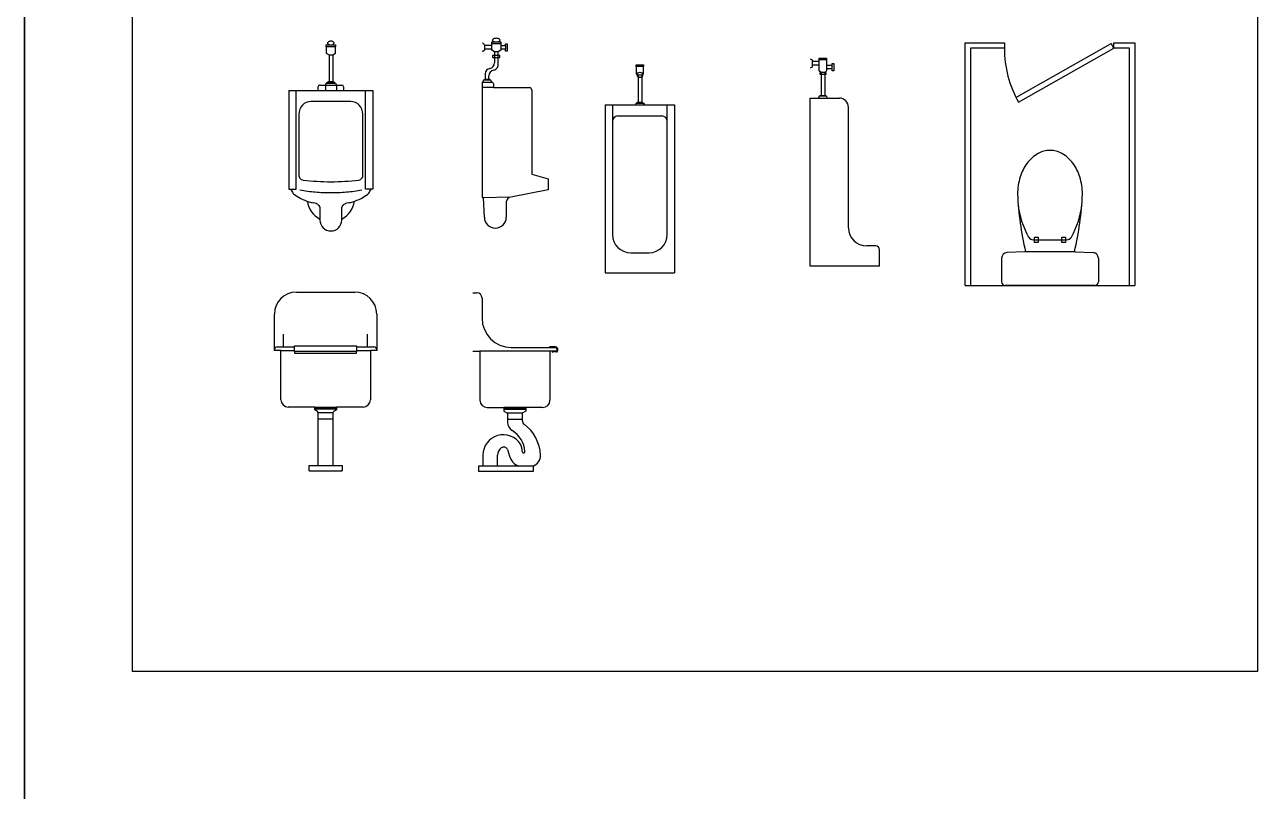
# Model space of a CAD drawing. Header units: inches. Extents: x -1249499 to 290957, y -589671 to 1013543.
# Drawn here: x -1193392 to -1186639, y 290093 to 294295 of the extents above; entities that cross this region are included whole.
import ezdxf

# ---------------------------------------------------------------- set-up
doc = ezdxf.new("R2010")
doc.units = ezdxf.units.IN
doc.header["$MEASUREMENT"] = 0
for name, color, linetype in [('LIGHT', 1, 'Continuous'), ('TOIL', 9, 'Continuous'), ('WIN', 4, 'Continuous')]:
    doc.layers.add(name, color=color, linetype=linetype)

# ---------------------------------------------------------------- blocks, each defined once
blk = doc.blocks.new('TO-F5')
at = {"color": 1}
blk.add_line((-90, 0), (90, 0), dxfattribs=at)
at = {"layer": 'TOIL', "color": 1}
for p, q in [((-160, 980), (160, 980)), ((-280, 660), (-280, 860)), ((280, 860), (280, 660)), ((-230, 680), (-230, 750)), ((230, 680), (230, 750)), ((-265, 680), (-170, 680)), ((-170, 685), (170, 685)), ((-170, 655), (-170, 685)), ((170, 685), (170, 655)), ((170, 680), (265, 680)), ((-245, 660), (-280, 660)), ((-245, 660), (-170, 660)), ((-245, 390), (-245, 660)), ((170, 655), (-170, 655)), ((-170, 655), (-170, 645)), ((-170, 645), (170, 645)), ((170, 660), (245, 660)), ((170, 645), (170, 655)), ((245, 660), (245, 390)), ((280, 660), (245, 660)), ((-60, 350), (-205, 350)), ((-60, 350), (60, 350)), ((-60, 345), (-60, 350)), ((-60, 345), (60, 345)), ((-60, 340), (-60, 345)), ((-60, 340), (60, 340)), ((-60, 335), (-60, 340)), ((205, 350), (60, 350)), ((60, 350), (60, 345)), ((60, 345), (60, 340)), ((60, 340), (60, 335)), ((-50, 330), (-60, 335)), ((-40, 30), (-40, 320)), ((-40, 320), (0, 320)), ((-40, 285), (40, 285)), ((0, 320), (40, 320)), ((40, 320), (40, 30)), ((60, 335), (50, 330)), ((-90, 0), (-90, 30)), ((-90, 30), (-40, 30)), ((-40, 30), (40, 30)), ((40, 30), (90, 30)), ((90, 30), (90, 0))]:
    blk.add_line(p, q, dxfattribs=at)
for centre, radius, start, end in [((-160, 860), 120, 90, 180), ((160, 860), 120, 0, 90), ((-265, 665), 15, 90, 180), ((265, 665), 15, 0, 90), ((-205, 390), 40, 180, 270), ((205, 390), 40, 270, 0), ((-60, 310), 22.4, 26.56505, 63.43495), ((60, 310), 22.4, 116.56505, 153.43495)]:
    blk.add_arc(centre, radius, start, end, dxfattribs=at)
blk = doc.blocks.new('TO-S5')
at = {"color": 1}
blk.add_line((329.9, -0.3), (29.9, -0.3), dxfattribs=at)
at = {"layer": 'TOIL', "color": 1}
for p, q in [((-0.1, 979.7), (19.9, 979.7)), ((49.9, 949.7), (49.9, 839.7)), ((209.9, 679.7), (449.9, 679.7)), ((419.9, 685), (447, 685)), ((-0.1, 659.7), (37.9, 659.7)), ((421.7, 659.7), (37.9, 659.7)), ((37.9, 659.7), (37.9, 390.5)), ((421.7, 659.7), (421.7, 390.5)), ((459.9, 659.7), (421.7, 659.7)), ((458.1, 655.7), (439.8, 655.7)), ((459.9, 669.7), (459.9, 659.7)), ((77.9, 350.5), (169.9, 350.5)), ((289.9, 350.5), (169.9, 350.5)), ((169.9, 350.5), (169.9, 344.7)), ((289.9, 344.7), (169.9, 344.7)), ((169.9, 344.7), (169.9, 339.7)), ((289.9, 339.7), (169.9, 339.7)), ((169.9, 339.7), (169.9, 329.7)), ((381.7, 350.5), (289.9, 350.5)), ((289.9, 350.5), (289.9, 329.7)), ((289.9, 349.7), (289.9, 344.7)), ((289.9, 344.7), (289.9, 339.7)), ((169.9, 329.7), (189.9, 319.7)), ((269.9, 319.7), (189.9, 319.7)), ((189.9, 319.7), (189.9, 284.7)), ((269.9, 284.7), (189.9, 284.7)), ((189.9, 284.7), (189.9, 269.7)), ((289.9, 329.7), (269.9, 319.7)), ((269.9, 319.7), (269.9, 284.7)), ((269.9, 284.7), (269.9, 279.7)), ((54.9, 89.7), (54.9, 29.7)), ((134.9, 29.7), (134.9, 89.7)), ((189.9, 119.7), (199.9, 84.7)), ((29.9, 29.7), (29.9, -0.3)), ((54.9, 29.7), (29.9, 29.7)), ((134.9, 29.7), (54.9, 29.7)), ((249.9, 29.7), (134.9, 29.7)), ((329.9, 29.7), (249.9, 29.7)), ((329.9, 29.7), (329.9, -0.3))]:
    blk.add_line(p, q, dxfattribs=at)
for centre, radius, start, end in [((19.9, 949.7), 30, 0, 90), ((209.9, 839.7), 160, 180, 270), ((447, 666.5), 18.4, 20.27337, 90), ((449.9, 669.7), 10, 0, 90), ((439.8, 649.2), 6.53, 90, 175.29898), ((458.8, 658.7), 3.04, 257.39263, 317.29152), ((449.4, 667.4), 15.9, 317.29152, 20.27337), ((77.9, 390.5), 40, 180, 270), ((381.7, 390.5), 40, 270, 360), ((294.9, 279.7), 25, 180, 233.1301), ((242.9, 269.7), 53, 180, 238.10921), ((136, 97.8), 149.4, 4.54818, 58.10921), ((144.6, 79.2), 225.6, 2.66444, 53.1301), ((166.2, 89.7), 111.3, 32.62066, 180.00704), ((205.4, 114.8), 64.7, 355.45182, 32.62066), ((184.9, 89.7), 50, 126.8699, 180), ((168.6, 111.4), 22.8, 21.23931, 126.8699), ((280.5, 107.7), 83.8, 195.9454, 248.60198), ((277.4, 109.1), 7.52, 175.45182, 4.54818), ((309.2, 86.9), 60.8, 289.95543, 2.66444)]:
    blk.add_arc(centre, radius, start, end, dxfattribs=at)
blk = doc.blocks.new('TO-S4')
at = {"layer": 'TOIL', "color": 1}
for p, q in [((0, 1135), (10, 1130)), ((10, 1090), (0, 1085)), ((10, 1130), (10, 1090)), ((50, 1120), (10, 1120)), ((50, 1100), (10, 1100)), ((50, 1140), (90, 1140)), ((50, 1130), (50, 1140)), ((50, 1070), (50, 1130)), ((90, 1130), (50, 1130)), ((90, 1140), (90, 1130)), ((90, 1130), (90, 1070)), ((90, 1100), (120, 1100)), ((120, 1070), (120, 1110)), ((120, 1110), (130, 1110)), ((130, 1110), (130, 1070)), ((60, 1060), (50, 1070)), ((55, 1060), (60, 1060)), ((55, 1050), (55, 1060)), ((85, 1050), (55, 1050)), ((80, 1060), (60, 1060)), ((60, 1060), (60, 935)), ((90, 1070), (80, 1060)), ((80, 1060), (85, 1060)), ((80, 1060), (80, 935)), ((85, 1060), (85, 1050)), ((120, 1080), (90, 1080)), ((130, 1070), (120, 1070)), ((0, 0), (0, 920)), ((0, 920), (160, 920)), ((50, 930), (45, 920)), ((90, 930), (50, 930)), ((55, 935), (85, 935)), ((55, 930), (55, 935)), ((85, 935), (85, 930)), ((95, 920), (90, 930)), ((210, 210), (210, 870)), ((360, 110), (310, 110)), ((380, 0), (380, 90)), ((380, 0), (0, 0))]:
    blk.add_line(p, q, dxfattribs=at)
for centre, radius, start, end in [((160, 870), 50, 0, 90), ((310, 210), 100, 180, 270), ((360, 90), 20, 0, 90)]:
    blk.add_arc(centre, radius, start, end, dxfattribs=at)
blk = doc.blocks.new('TO-F3')
at = {"layer": 'TOIL', "color": 1}
for p, q in [((-24.6, 517.9), (25.4, 517.9)), ((-24.6, 507.9), (-24.6, 517.9)), ((25.4, 507.9), (-24.6, 507.9)), ((-24.6, 507.9), (-24.6, 472.9)), ((-24.6, 472.9), (-9.6, 462.9)), ((10.4, 462.9), (25.4, 472.9)), ((25.4, 517.9), (25.4, 507.9)), ((25.4, 472.9), (25.4, 507.9)), ((-9.6, 462.9), (-9.6, 317.9)), ((-9.6, 462.9), (10.4, 462.9)), ((10.4, 462.9), (10.4, 317.9)), ((-69.6, 267.9), (-69.6, 287.9)), ((-59.6, 297.9), (60.4, 297.9)), ((-29.6, 297.9), (-24.6, 307.9)), ((-29.6, 297.9), (-29.6, 267.9)), ((-24.6, 307.9), (25.4, 307.9)), ((-19.6, 312.9), (20.4, 312.9)), ((-19.6, 307.9), (-19.6, 312.9)), ((-14.6, 317.9), (15.4, 317.9)), ((-14.6, 312.9), (-14.6, 317.9)), ((15.4, 317.9), (15.4, 312.9)), ((20.4, 312.9), (20.4, 307.9)), ((25.4, 307.9), (30.4, 297.9)), ((30.4, 297.9), (30.4, 267.9)), ((70.4, 287.9), (70.4, 267.9)), ((-229.6, 267.9), (230.4, 267.9)), ((-229.6, 267.9), (-229.6, -272.1)), ((-189.6, -272.1), (-189.6, 267.9)), ((0.4, 207.9), (-109.6, 207.9)), ((110.4, 207.9), (0.4, 207.9)), ((190.4, -272.1), (190.4, 267.9)), ((230.4, 267.9), (230.4, -272.1)), ((-174.6, 137.9), (-174.6, 27.9)), ((175.4, 27.9), (175.4, 137.9)), ((-174.6, 27.9), (-174.6, -182.1)), ((175.4, -182.1), (175.4, 27.9)), ((-174.6, -182.1), (-174.6, -202.1)), ((175.4, -202.1), (175.4, -182.1)), ((-229.6, -272.1), (-189.6, -272.1)), ((230.4, -272.1), (190.4, -272.1)), ((-59.6, -372.1), (-59.6, -417.1)), ((60.4, -417.1), (60.4, -372.1)), ((-59.6, -417.1), (-59.6, -442.1)), ((60.4, -442.1), (60.4, -417.1))]:
    blk.add_line(p, q, dxfattribs=at)
for centre, radius, start, end in [((-11.8, 527.9), 5.79, 143.25005, 180), ((-11.8, 527.9), 5.79, 180, 216.74995), ((-6, 523.5), 13.1, 119.01714, 143.25005), ((-6, 532.2), 13.1, 216.74995, 240.98286), ((-2.2, 516.6), 21, 102.93994, 119.01714), ((-2.2, 539.2), 21, 240.98286, 257.06006), ((0.4, 505.5), 32.4, 90, 102.93994), ((0.4, 550.3), 32.4, 257.06006, 270), ((0.4, 505.5), 32.4, 77.06006, 90), ((0.4, 550.3), 32.4, 270, 282.93994), ((2.9, 516.6), 21, 60.98286, 77.06006), ((2.9, 539.2), 21, 282.93994, 299.01714), ((6.8, 523.5), 13.1, 36.74995, 60.98286), ((6.4, 532.9), 13.8, 299.01714, 323.25005), ((12.6, 527.9), 5.79, 0, 36.74995), ((13.8, 527.4), 4.65, 323.25005, 5.72023), ((-59.6, 287.9), 10, 90, 180), ((60.4, 287.9), 10, 0, 90), ((-109.6, 146.1), 61.8, 90, 137.1211), ((110.4, 146.1), 61.8, 42.8789, 90), ((-100.7, 137.9), 73.9, 137.1211, 180), ((101.5, 137.9), 73.9, 0, 42.8789), ((-170.3, -202.1), 4.3, 180, 206.56505), ((171.1, -202.1), 4.3, 333.43495, 360), ((-89.6, -161.8), 94.5, 206.56505, 212.18655), ((-149.3, -199.3), 24, 212.18655, 263.29016), ((0.4, 1072.9), 1305, 263.29016, 270), ((0.4, 1072.9), 1305, 270, 276.70984), ((150.1, -199.3), 24, 276.70984, 327.81345), ((90.4, -161.8), 94.5, 327.81345, 333.43495), ((-64, -198.7), 172, 205.2631, 213.69007), ((-180, -276), 32.6, 213.69007, 233.12173), ((-64.3, -121.8), 225.4, 233.12173, 243.43495), ((0.4, 678.7), 970.8, 259.9151, 264.95755), ((-16.3, -25.8), 332.7, 243.43495, 251.91937), ((0.4, 678.7), 970.8, 264.95755, 270), ((0.4, 678.7), 970.8, 270, 275.04245), ((0.4, 678.7), 970.8, 275.04245, 280.0849), ((17.1, -25.8), 332.7, 288.08063, 296.56505), ((65.1, -121.8), 225.4, 296.56505, 306.87827), ((180.8, -276), 32.6, 306.87827, 326.30993), ((64.8, -198.7), 172, 326.30993, 334.7369), ((0.4, -322.1), 129.8, 187.53916, 242.46937), ((-76.2, -209.3), 139.7, 251.91937, 262.14579), ((-103.5, -407.2), 60.1, 66.52122, 82.14579), ((-100.7, -400.6), 52.9, 45, 66.52122), ((-72.2, -372.1), 12.6, 0, 45), ((0.4, -322.1), 129.8, 297.53063, 352.46084), ((73, -372.1), 12.6, 135, 180), ((101.5, -400.6), 52.9, 113.47878, 135), ((104.3, -407.2), 60.1, 97.85421, 113.47878), ((77, -209.3), 139.7, 277.85421, 288.08063), ((0.4, -442.1), 60, 180, 270), ((0.4, -442.1), 60, 270, 0)]:
    blk.add_arc(centre, radius, start, end, dxfattribs=at)
blk = doc.blocks.new('TO-S3')
at = {"layer": 'TOIL', "color": 1}
for p, q in [((0, 532.5), (10, 522.5)), ((10, 492.5), (0, 482.5)), ((10, 522.5), (10, 492.5)), ((50, 517.5), (10, 517.5)), ((50, 497.5), (10, 497.5)), ((50, 537.5), (100, 537.5)), ((50, 527.5), (50, 537.5)), ((100, 527.5), (50, 527.5)), ((50, 492.5), (50, 527.5)), ((65, 482.5), (50, 492.5)), ((65, 482.5), (65, 422.5)), ((85, 482.5), (65, 482.5)), ((100, 492.5), (85, 482.5)), ((85, 422.5), (85, 482.5)), ((100, 537.5), (100, 527.5)), ((100, 527.5), (100, 492.5)), ((100, 517.5), (125, 517.5)), ((125, 497.5), (100, 497.5)), ((125, 527.5), (135, 527.5)), ((125, 517.5), (125, 527.5)), ((125, 517.5), (125, 497.5)), ((125, 487.5), (125, 497.5)), ((135, 487.5), (125, 487.5)), ((135, 527.5), (135, 487.5)), ((95, 462.5), (55, 462.5)), ((55, 462.5), (55, 452.5)), ((55, 452.5), (95, 452.5)), ((95, 452.5), (95, 462.5)), ((15, 362.5), (15, 332.5)), ((35, 332.5), (35, 352.5)), ((5, 327.5), (0, 317.5)), ((0, -317.5), (0, 317.5)), ((0, 317.5), (50, 317.5)), ((60, 287.5), (0, 287.5)), ((45, 327.5), (5, 327.5)), ((10, 332.5), (10, 327.5)), ((40, 332.5), (10, 332.5)), ((40, 327.5), (40, 332.5)), ((50, 317.5), (45, 327.5)), ((60, 307.5), (60, 287.5)), ((60, 287.5), (255, 287.5)), ((270, 272.5), (270, -187.5)), ((270, -187.5), (360, -212.5)), ((360, -212.5), (360, -272.5)), ((155, -312.5), (0, -317.5)), ((10, -422.5), (5, -317.5)), ((130, -337.5), (130, -422.5)), ((360, -272.5), (155, -312.5))]:
    blk.add_line(p, q, dxfattribs=at)
for centre, radius, start, end in [((59.6, 547.5), 5.18, 139.50522, 180), ((58.5, 547), 4.16, 173.72822, 220.49478), ((67.2, 554.5), 15.6, 220.49478, 244.12331), ((66.9, 541.3), 14.8, 115.87669, 139.50522), ((71.8, 531.2), 26, 101.36078, 115.87669), ((71.8, 563.8), 26, 244.12331, 258.63922), ((75, 515.1), 42.4, 90, 101.36078), ((75, 515.1), 42.4, 78.63922, 90), ((78.2, 531.2), 26, 64.12331, 78.63922), ((78.2, 563.8), 26, 281.36078, 295.87669), ((83.1, 541.3), 14.8, 40.49478, 64.12331), ((83.1, 553.7), 14.8, 295.87669, 319.50522), ((90.4, 547.5), 5.18, 360, 40.49478), ((90.4, 547.5), 5.18, 319.50522, 0), ((75, 579.9), 42.4, 258.63922, 270), ((75, 579.9), 42.4, 270, 281.36078), ((34.5, 422.5), 30.5, 280.38886, 0), ((54.2, 413.9), 31.9, 280.38886, 15.60038), ((45.5, 362.5), 30.5, 100.38886, 180), ((65.5, 352.5), 30.5, 100.38886, 180), ((50, 307.5), 10, 0, 90), ((255, 272.5), 15, 0, 90), ((161.1, -343.6), 31.6, 101.04094, 168.95906), ((70, -422.5), 60, 180, 0)]:
    blk.add_arc(centre, radius, start, end, dxfattribs=at)
blk = doc.blocks.new('TO-F4')
at = {"layer": 'TOIL', "color": 1}
for p, q in [((-20, 1140), (20, 1140)), ((-20, 1130), (-20, 1140)), ((20, 1130), (-20, 1130)), ((-20, 1130), (-20, 1090)), ((-20, 1090), (-10, 1085)), ((-10, 1085), (-10, 935)), ((-10, 1085), (10, 1085)), ((10, 1085), (20, 1090)), ((10, 1085), (10, 935)), ((20, 1140), (20, 1130)), ((20, 1090), (20, 1130)), ((-190, 920), (-190, 0)), ((-190, 920), (190, 920)), ((-150, 920), (-150, 210)), ((-25, 920), (-20, 930)), ((-20, 930), (20, 930)), ((-15, 935), (15, 935)), ((-15, 930), (-15, 935)), ((15, 935), (15, 930)), ((20, 930), (25, 920)), ((150, 210), (150, 920)), ((190, 920), (190, 0)), ((-120, 860), (120, 860)), ((-50, 110), (50, 110)), ((-190, 0), (190, 0))]:
    blk.add_line(p, q, dxfattribs=at)
blk.add_circle((0, 1085), 15, dxfattribs=at)
for centre, radius, start, end in [((-120, 830), 30, 90, 180), ((120, 830), 30, 0, 90), ((-50, 210), 100, 180, 270), ((50, 210), 100, 270, 0)]:
    blk.add_arc(centre, radius, start, end, dxfattribs=at)

msp = doc.modelspace()

# ---------------------------------------------------------------- linework, layer by layer
at = {"color": 6}
for p, q in [((-1193392, 268836.6), (-1193392, 320622.1)), ((-1193392, 319998), (-1193392, 268836.6))]:
    msp.add_line(p, q, dxfattribs=at)
at = {"layer": 'TOIL'}
for p, q in [((-1188240.1, 292865.9), (-1188240.1, 294195.9)), ((-1188240.1, 294195.9), (-1188025.1, 294195.9)), ((-1188210.1, 294165.9), (-1188210.1, 292865.9)), ((-1188025.1, 294165.9), (-1188210.1, 294165.9)), ((-1188025.1, 294195.9), (-1188025.1, 294165.9)), ((-1187947.5, 293870.7), (-1187425.1, 294165.9)), ((-1187425.1, 294195.9), (-1187310.1, 294195.9)), ((-1187425.1, 294165.9), (-1187425.1, 294195.9)), ((-1187340.1, 294165.9), (-1187425.1, 294165.9))]:
    msp.add_line(p, q, dxfattribs=at)
at = {"layer": 'TOIL', "color": 1}
for p, q in [((-1187962.2, 293896.8), (-1187439.9, 294192.1)), ((-1187425.1, 294165.9), (-1187439.9, 294192.1)), ((-1187866.1, 293115.9), (-1187684.2, 293115.9)), ((-1187860.1, 293100.9), (-1187860.1, 293130.9)), ((-1187860.1, 293130.9), (-1187840.1, 293130.9)), ((-1187840.1, 293100.9), (-1187860.1, 293100.9)), ((-1187840.1, 293130.9), (-1187840.1, 293100.9)), ((-1187710.1, 293100.9), (-1187710.1, 293130.9)), ((-1187710.1, 293130.9), (-1187690.1, 293130.9)), ((-1187690.1, 293100.9), (-1187710.1, 293100.9)), ((-1187690.1, 293130.9), (-1187690.1, 293100.9)), ((-1188040.1, 293015.9), (-1188040.1, 292885.9)), ((-1187915.1, 293050.9), (-1188011.7, 293045.9)), ((-1187635.1, 293050.9), (-1187915.1, 293050.9)), ((-1187635.1, 293050.9), (-1187538.6, 293045.9)), ((-1187510.1, 293015.9), (-1187510.1, 292885.9)), ((-1187530.1, 292865.9), (-1188020.1, 292865.9))]:
    msp.add_line(p, q, dxfattribs=at)
at = {"layer": 'TOIL', "color": 7}
msp.add_line((-1187340.1, 292865.9), (-1187340.1, 294165.9), dxfattribs=at)
at = {"layer": 'TOIL', "color": 1}
for centre, radius, start, end in [((-1187425.1, 294165.9), 600, 180, 209.47589), ((-1187746.3, 293421.5), 192, 119.25159, 143.51399), ((-1187775.1, 293473), 133, 90, 119.25159), ((-1187775.1, 293473), 133, 60.74841, 90), ((-1187804, 293421.5), 192, 36.48601, 60.74841), ((-1187700.9, 293387.9), 248.5, 143.51399, 162.96779), ((-1187849.4, 293387.9), 248.5, 17.03221, 36.48601), ((-1187629.2, 293365.9), 323.4, 162.96779, 180), ((-1187921.1, 293365.9), 323.4, 0, 17.03221), ((-1186305.3, 293434.1), 1648.7, 182.36987, 193.4108), ((-1189245, 293434.1), 1648.7, 346.5892, 357.63013), ((-1187517.2, 293349.5), 434, 184.96627, 210.26036), ((-1188033.1, 293349.5), 434, 329.73964, 355.03373), ((-1187866.1, 293145.9), 30, 210.26036, 270), ((-1187684.2, 293145.9), 30, 270, 329.73964), ((-1188010.1, 293015.9), 30, 93, 180), ((-1187540.1, 293015.9), 30, 0, 87), ((-1188020.1, 292885.9), 20, 180, 270), ((-1187530.1, 292885.9), 20, 270, 0)]:
    msp.add_arc(centre, radius, start, end, dxfattribs=at)
at = {"layer": 'WIN', "color": 7}
for p in [(-1187310.1, 294195.9), (-1188240.1, 292865.9)]:
    msp.add_line(p, (-1187310.1, 292865.9), dxfattribs=at)
msp.add_lwpolyline([(-1192801, 297547.7), (-1186639.3, 297547.7), (-1186639.3, 290750.2), (-1192801, 290750.2)], close=True, dxfattribs=at)

# ---------------------------------------------------------------- block references
at = {"layer": 'LIGHT'}
for name, p in [('TO-S3', (-1190883.6, 293662.8)), ('TO-F3', (-1191714.9, 293666.5)), ('TO-S4', (-1189088.9, 292972.4)), ('TO-F4', (-1190021.7, 292935)), ('TO-F5', (-1191743.3, 291849.4)), ('TO-S5', (-1190936.2, 291846.3))]:
    msp.add_blockref(name, p, dxfattribs=at)

doc.saveas('drawing.dxf')
